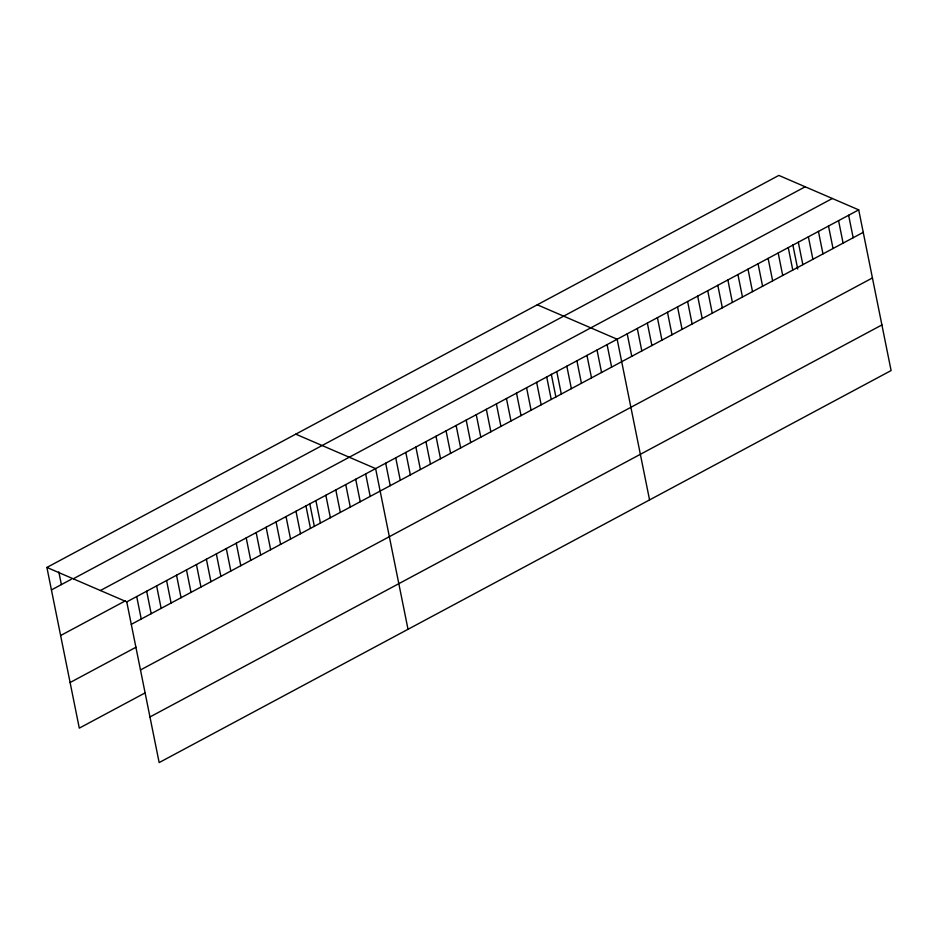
<?xml version="1.0" encoding="UTF-8"?>
<svg xmlns="http://www.w3.org/2000/svg" width="938" height="938" viewBox="0 0 938 938"><rect width="100%" height="100%" fill="white"/><g stroke="black" fill="none" stroke-linecap="round" stroke-linejoin="round"><path stroke-width="1.41" d="M46.9 567.443L778.845 175.418L858.704 209.866L891.1 370.557L159.155 762.582L126.759 601.879L46.9 567.443L79.296 728.134L145.249 692.819M51.438 589.92L71.347 579.25M73.258 578.805L805.191 186.791M100.401 590.518L832.346 198.504M60.63 635.53L125.329 600.871M126.759 601.879L858.704 209.866M131.285 624.356L863.23 232.343M70.104 682.524L136.057 647.197M140.489 669.966L872.422 277.953M149.963 716.96L881.908 324.947M537.298 304.791L617.157 339.228L649.565 499.931M295.763 434.153L375.622 468.601L408.018 629.292M848.632 215.259L853.17 237.736M838.572 220.641L843.098 243.118M828.5 226.035L833.038 248.511M818.44 231.428L822.978 253.905M808.38 236.822L812.906 259.298M798.308 242.203L802.846 264.68M792.845 244.853L797.71 269.018M788.248 247.597L792.786 270.074M778.188 252.99L782.714 275.467M768.116 258.384L772.654 280.849M758.056 263.766L762.594 286.242M747.996 269.159L752.522 291.636M737.925 274.553L742.462 297.029M727.865 279.934L732.39 302.411M717.805 285.328L722.33 307.805M707.733 290.721L712.27 313.198M697.673 296.115L702.199 318.592M687.613 301.497L692.138 323.973M677.541 306.89L682.078 329.367M667.481 312.284L672.007 334.76M657.409 317.665L661.947 340.142M647.349 323.059L651.887 345.536M637.289 328.452L641.815 350.929M627.217 333.846L631.755 356.323M607.097 344.621L611.623 367.098M597.025 350.015L601.563 372.492M586.965 355.396L591.503 377.873M576.905 360.79L581.431 383.267M566.833 366.183L571.371 388.66M556.773 371.577L561.311 394.054M551.298 374.215L555.906 397.044M546.713 376.959L551.239 399.436M536.642 382.352L541.179 404.829M526.581 387.746L531.107 410.223M516.521 393.139L521.047 415.604M506.45 398.521L510.987 420.998M496.39 403.915L500.915 426.391M486.33 409.308L490.855 431.785M476.258 414.69L480.795 437.167M466.198 420.083L470.724 442.56M456.126 425.477L460.664 447.954M446.066 430.87L450.603 453.347M436.006 436.252L440.532 458.729M425.934 441.646L430.472 464.122M415.874 447.039L420.412 469.516M405.814 452.421L410.34 474.898M395.742 457.814L400.28 480.291M385.682 463.208L390.22 485.685M365.668 473.925L370.193 496.401M355.713 479.259L360.239 501.736M345.759 484.594L350.284 507.071M335.804 489.917L340.33 512.394M325.849 495.252L330.375 517.729M315.895 500.587L320.421 523.064M309.763 503.589L314.359 526.406M305.94 505.922L310.466 528.387M295.986 511.245L300.512 533.722M286.031 516.58L290.557 539.057M276.077 521.915L280.603 544.392M266.122 527.238L270.648 549.715M256.168 532.573L260.694 555.05M246.213 537.908L250.739 560.385M236.259 543.231L240.785 565.708M226.304 548.566L230.83 571.043M216.35 553.901L220.876 576.378M206.395 559.236L210.921 581.712M196.441 564.559L200.967 587.036M186.486 569.894L191.012 592.37M176.532 575.229L181.057 597.705M166.577 580.552L171.103 603.028M156.623 585.887L161.148 608.363M146.668 591.221L151.194 613.698M136.714 596.556L141.239 619.021M58.836 571.946L61.392 584.585"/></g></svg>
